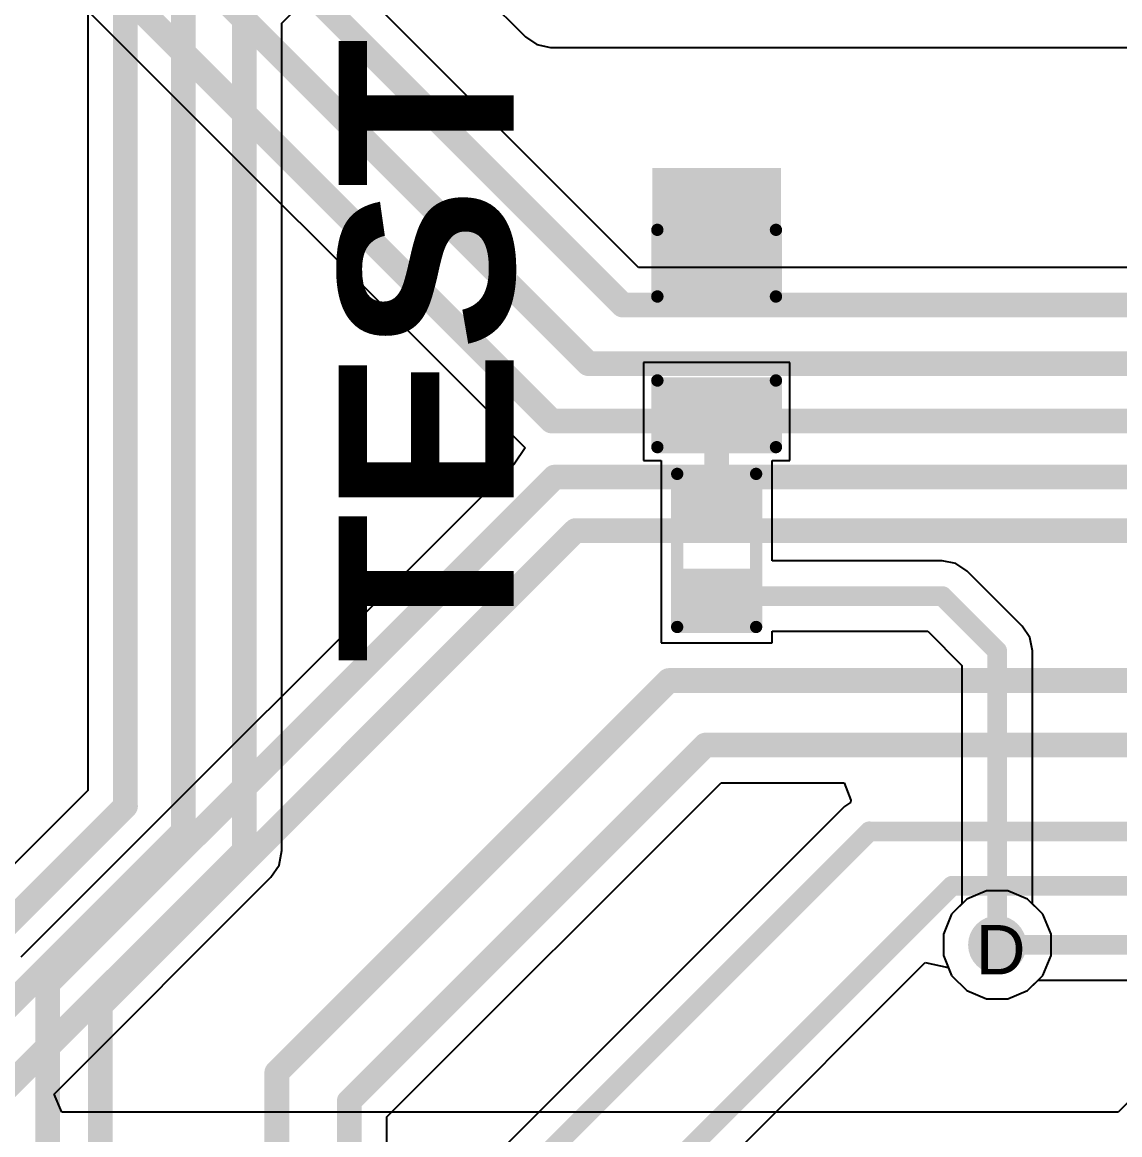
# Model space of a CAD drawing. Header units: inches. Extents: x -11 to 5428, y 0 to 5423.
# Drawn here: x 122.21 to 133.5, y 30.84 to 42.28 of the extents above; entities that cross this region are included whole.
import ezdxf

# ---------------------------------------------------------------- set-up
doc = ezdxf.new("R2010")
doc.units = ezdxf.units.IN
for name, color, linetype in [('Bottom Layer', 5, 'Continuous'), ('Drill Drawing', 1, 'Continuous'), ('GND', 16, 'Continuous'), ('PWR', 76, 'Continuous'), ('Top Layer', 1, 'Continuous'), ('Top Overlay', 2, 'Continuous'), ('Top Paste', 8, 'Continuous'), ('Top Solder', 216, 'Continuous'), ('Via Holes', 16, 'Continuous')]:
    doc.layers.add(name, color=color, linetype=linetype)
doc.styles.add('Arial', font='', dxfattribs={"height": 0.2})
doc.styles.add('Arial_Bold', font='', dxfattribs={"height": 0.2})
doc.styles.get('Arial').set_extended_font_data('Arial')
doc.styles.get('Arial_Bold').set_extended_font_data('Arial', bold=True)

# ---------------------------------------------------------------- blocks, each defined once
blk = doc.blocks.new('LED_0603_416')
at = {"layer": 'Top Layer'}
for points in [[(-1, 0.5), (-0.5, 0.5), (-0.5, -0.5), (-1, -0.5)], [(0.5, 0.5), (1, 0.5), (1, -0.5), (0.5, -0.5)]]:
    blk.add_hatch(color=1, dxfattribs=at).paths.add_polyline_path(points)
at = {"layer": 'Top Overlay'}
blk.add_hatch(color=2, dxfattribs=at).paths.add_polyline_path([(1.118, -0.661), (1.753, -0.661), (1.753, 0.66), (1.118, 0.66)])
at = {"layer": 'Top Paste'}
for points in [[(-1, 0.5), (-0.5, 0.5), (-0.5, -0.5), (-1, -0.5)], [(0.5, 0.5), (1, 0.5), (1, -0.5), (0.5, -0.5)]]:
    blk.add_hatch(color=8, dxfattribs=at).paths.add_polyline_path(points)
at = {"layer": 'Top Solder'}
for points in [[(-1.102, 0.602), (-0.398, 0.602), (-0.398, -0.602), (-1.102, -0.602)], [(0.398, 0.602), (1.102, 0.602), (1.102, -0.602), (0.398, -0.602)]]:
    blk.add_hatch(color=216, dxfattribs=at).paths.add_polyline_path(points)
at = {"layer": 'Top Overlay'}
for points in [[(-1.118, 0.61, 0.127, 0.127, 0), (-1.118, -0.61, 0.127, 0.127, 0)], [(-1.118, 0.61, 0.127, 0.127, 0), (-0.432, 0.61, 0.127, 0.127, 0)], [(0.432, 0.61, 0.127, 0.127, 0), (1.118, 0.61, 0.127, 0.127, 0)], [(1.118, 0.61, 0.127, 0.127, 0), (1.118, -0.61, 0.127, 0.127, 0)], [(-1.118, -0.61, 0.127, 0.127, 0), (-0.432, -0.61, 0.127, 0.127, 0)], [(0.432, -0.61, 0.127, 0.127, 0), (1.118, -0.61, 0.127, 0.127, 0)]]:
    blk.add_lwpolyline(points, format="xyseb", dxfattribs=at)
for points in [[(-1.149, 0.61, 0.0635, 0.0635, 1), (-1.086, 0.61, 0.0635, 0.0635, 1)], [(-1.149, 0.61, 0.0635, 0.0635, 1), (-1.086, 0.61, 0.0635, 0.0635, 1)], [(-0.464, 0.61, 0.0635, 0.0635, 1), (-0.4, 0.61, 0.0635, 0.0635, 1)], [(0.4, 0.61, 0.0635, 0.0635, 1), (0.464, 0.61, 0.0635, 0.0635, 1)], [(1.086, 0.61, 0.0635, 0.0635, 1), (1.149, 0.61, 0.0635, 0.0635, 1)], [(1.086, 0.61, 0.0635, 0.0635, 1), (1.149, 0.61, 0.0635, 0.0635, 1)], [(-1.149, -0.61, 0.0635, 0.0635, 1), (-1.086, -0.61, 0.0635, 0.0635, 1)], [(-1.149, -0.61, 0.0635, 0.0635, 1), (-1.086, -0.61, 0.0635, 0.0635, 1)], [(-0.464, -0.61, 0.0635, 0.0635, 1), (-0.4, -0.61, 0.0635, 0.0635, 1)], [(0.4, -0.61, 0.0635, 0.0635, 1), (0.464, -0.61, 0.0635, 0.0635, 1)], [(1.086, -0.61, 0.0635, 0.0635, 1), (1.149, -0.61, 0.0635, 0.0635, 1)], [(1.086, -0.61, 0.0635, 0.0635, 1), (1.149, -0.61, 0.0635, 0.0635, 1)]]:
    blk.add_lwpolyline(points, format="xyseb", close=True, dxfattribs=at)
blk = doc.blocks.new('R___0402_462')
at = {"layer": 'Top Layer'}
for points in [[(-0.698, -0.317), (-0.698, 0.318), (-0.241, 0.318), (-0.241, -0.317)], [(0.241, -0.317), (0.241, 0.318), (0.699, 0.318), (0.699, -0.317)]]:
    blk.add_hatch(color=1, dxfattribs=at).paths.add_polyline_path(points)
at = {"layer": 'Top Paste'}
for points in [[(-0.698, -0.317), (-0.698, 0.318), (-0.241, 0.318), (-0.241, -0.317)], [(0.241, -0.317), (0.241, 0.318), (0.699, 0.318), (0.699, -0.317)]]:
    blk.add_hatch(color=8, dxfattribs=at).paths.add_polyline_path(points)
at = {"layer": 'Top Solder'}
for points in [[(-0.753, -0.372), (-0.753, 0.373), (-0.186, 0.373), (-0.186, -0.372)], [(0.186, -0.372), (0.186, 0.373), (0.754, 0.373), (0.754, -0.372)]]:
    blk.add_hatch(color=216, dxfattribs=at).paths.add_polyline_path(points)
at = {"layer": 'Top Overlay'}
for points in [[(-0.787, 0.406, 0.127, 0.127, 0), (0.787, 0.406, 0.127, 0.127, 0)], [(-0.787, 0.406, 0.127, 0.127, 0), (-0.787, -0.406, 0.127, 0.127, 0)], [(0.787, 0.406, 0.127, 0.127, 0), (0.787, -0.406, 0.127, 0.127, 0)], [(-0.787, -0.406, 0.127, 0.127, 0), (0.787, -0.406, 0.127, 0.127, 0)], [(-0.813, -0.432, 0.00323, 0.00323, 0), (0.813, -0.432, 0.00323, 0.00323, 0)]]:
    blk.add_lwpolyline(points, format="xyseb", dxfattribs=at)
for points in [[(-0.819, 0.406, 0.0635, 0.0635, 1), (-0.756, 0.406, 0.0635, 0.0635, 1)], [(-0.819, 0.406, 0.0635, 0.0635, 1), (-0.756, 0.406, 0.0635, 0.0635, 1)], [(0.756, 0.406, 0.0635, 0.0635, 1), (0.819, 0.406, 0.0635, 0.0635, 1)], [(0.756, 0.406, 0.0635, 0.0635, 1), (0.819, 0.406, 0.0635, 0.0635, 1)], [(-0.819, -0.406, 0.0635, 0.0635, 1), (-0.756, -0.406, 0.0635, 0.0635, 1)], [(-0.819, -0.406, 0.0635, 0.0635, 1), (-0.756, -0.406, 0.0635, 0.0635, 1)], [(0.756, -0.406, 0.0635, 0.0635, 1), (0.819, -0.406, 0.0635, 0.0635, 1)], [(0.756, -0.406, 0.0635, 0.0635, 1), (0.819, -0.406, 0.0635, 0.0635, 1)], [(-0.814, -0.432, 0.00161, 0.00161, 1), (-0.812, -0.432, 0.00161, 0.00161, 1)], [(0.812, -0.432, 0.00161, 0.00161, 1), (0.814, -0.432, 0.00161, 0.00161, 1)]]:
    blk.add_lwpolyline(points, format="xyseb", close=True, dxfattribs=at)

msp = doc.modelspace()

# ---------------------------------------------------------------- hatches: boundary and pattern name
at = {"layer": 'Bottom Layer'}
h = msp.add_hatch(color=5, dxfattribs=at)
edge = h.paths.add_edge_path()
edge.add_arc((132.235, 32.789), 0.3, 0, 360)
at = {"layer": 'GND'}
h = msp.add_hatch(color=16, dxfattribs=at)
edge = h.paths.add_edge_path()
edge.add_arc((132.235, 32.789), 0.3, 0, 360)
at = {"layer": 'PWR'}
h = msp.add_hatch(color=76, dxfattribs=at)
edge = h.paths.add_edge_path()
edge.add_arc((132.235, 32.789), 0.3, 0, 360)
at = {"layer": 'Top Layer'}
h = msp.add_hatch(color=1, dxfattribs=at)
edge = h.paths.add_edge_path()
edge.add_arc((132.235, 32.789), 0.3, 0, 360)
at = {"layer": 'Via Holes'}
h = msp.add_hatch(color=7, dxfattribs=at)
edge = h.paths.add_edge_path()
edge.add_arc((132.235, 32.789), 0.15, 0, 360)

# ---------------------------------------------------------------- linework, layer by layer
at = {"layer": 'Bottom Layer'}
for p, q in [((122.171, 47.339), (127.382, 42.128)), ((128.544, 39.758), (121.991, 46.311)), ((121.041, 44.239), (127.378, 37.902)), ((127.382, 42.128), (127.382, 42.128)), ((127.382, 42.128), (127.5, 42.049)), ((127.5, 42.049), (127.639, 42.021)), ((127.639, 42.021), (127.639, 42.021)), ((127.639, 42.021), (159.789, 42.021)), ((152.615, 39.758), (128.544, 39.758)), ((127.378, 37.902), (127.265, 37.734)), ((127.265, 37.734), (122.193, 32.662)), ((125.958, 31.019), (129.395, 34.456)), ((129.395, 34.456), (130.662, 34.456)), ((130.662, 34.456), (130.728, 34.278)), ((130.724, 34.253), (130.664, 34.213)), ((130.728, 34.278), (130.724, 34.253)), ((130.664, 34.213), (126.667, 30.216)), ((130.664, 34.213), (130.664, 34.213)), ((128.175, 29.288), (131.493, 32.606)), ((131.493, 32.606), (131.731, 32.557)), ((131.731, 32.557), (131.765, 32.475)), ((131.765, 32.475), (131.921, 32.32)), ((132.548, 32.32), (132.655, 32.427)), ((132.655, 32.427), (135.471, 32.427)), ((131.921, 32.32), (132.124, 32.235)), ((132.345, 32.235), (132.548, 32.32)), ((132.124, 32.235), (132.345, 32.235)), ((125.958, 15.616), (125.958, 31.019))]:
    msp.add_line(p, q, dxfattribs=at)
for points in [[(121.716, 46.037, 0.254, 0.254, 0), (128.383, 39.37, 0.254, 0.254, 0)], [(121.483, 45.314, 0.254, 0.254, 0), (128.03, 38.767, 0.254, 0.254, 0)], [(121.201, 44.628, 0.254, 0.254, 0), (127.652, 38.177, 0.254, 0.254, 0)], [(128.383, 39.37, 0.254, 0.254, 0), (152.615, 39.37, 0.254, 0.254, 0)], [(128.03, 38.767, 0.254, 0.254, 0), (152.196, 38.767, 0.254, 0.254, 0)], [(127.652, 38.177, 0.254, 0.254, 0), (151.763, 38.177, 0.254, 0.254, 0)], [(122.467, 32.387, 0.254, 0.254, 0), (127.681, 37.6, 0.254, 0.254, 0)], [(127.681, 37.6, 0.254, 0.254, 0), (151.318, 37.6, 0.254, 0.254, 0)], [(123.01, 32.162, 0.254, 0.254, 0), (127.897, 37.05, 0.254, 0.254, 0)], [(127.897, 37.05, 0.254, 0.254, 0), (150.846, 37.05, 0.254, 0.254, 0)], [(124.825, 31.476, 0.254, 0.254, 0), (128.857, 35.508, 0.254, 0.254, 0)], [(128.857, 35.508, 0.254, 0.254, 0), (140.628, 35.508, 0.254, 0.254, 0)], [(125.57, 31.18, 0.254, 0.254, 0), (129.234, 34.844, 0.254, 0.254, 0)], [(129.234, 34.844, 0.254, 0.254, 0), (140.987, 34.844, 0.254, 0.254, 0)], [(126.924, 29.96, 0.203, 0.203, 0), (130.92, 33.956, 0.203, 0.203, 0)], [(130.92, 33.956, 0.203, 0.203, 0), (150.432, 33.956, 0.203, 0.203, 0)], [(127.813, 29.439, 0.203, 0.203, 0), (131.772, 33.397, 0.203, 0.203, 0)], [(131.772, 33.397, 0.203, 0.203, 0), (150.087, 33.397, 0.203, 0.203, 0)], [(132.235, 32.789, 0.203, 0.203, 0), (143.695, 32.789, 0.203, 0.203, 0)], [(122.467, 18.163, 0.254, 0.254, 0), (122.467, 32.387, 0.254, 0.254, 0)], [(123.01, 17.939, 0.254, 0.254, 0), (123.01, 32.162, 0.254, 0.254, 0)], [(124.825, 15.896, 0.254, 0.254, 0), (124.825, 31.476, 0.254, 0.254, 0)], [(125.57, 15.616, 0.254, 0.254, 0), (125.57, 31.18, 0.254, 0.254, 0)]]:
    msp.add_lwpolyline(points, format="xyseb", dxfattribs=at)
for points in [[(128.319, 39.37, 0.127, 0.127, 1), (128.446, 39.37, 0.127, 0.127, 1)], [(128.319, 39.37, 0.127, 0.127, 1), (128.446, 39.37, 0.127, 0.127, 1)], [(127.966, 38.767, 0.127, 0.127, 1), (128.093, 38.767, 0.127, 0.127, 1)], [(127.966, 38.767, 0.127, 0.127, 1), (128.093, 38.767, 0.127, 0.127, 1)], [(127.589, 38.177, 0.127, 0.127, 1), (127.716, 38.177, 0.127, 0.127, 1)], [(127.589, 38.177, 0.127, 0.127, 1), (127.716, 38.177, 0.127, 0.127, 1)], [(127.617, 37.6, 0.127, 0.127, 1), (127.744, 37.6, 0.127, 0.127, 1)], [(127.617, 37.6, 0.127, 0.127, 1), (127.744, 37.6, 0.127, 0.127, 1)], [(127.834, 37.05, 0.127, 0.127, 1), (127.961, 37.05, 0.127, 0.127, 1)], [(127.834, 37.05, 0.127, 0.127, 1), (127.961, 37.05, 0.127, 0.127, 1)], [(128.793, 35.508, 0.127, 0.127, 1), (128.92, 35.508, 0.127, 0.127, 1)], [(128.793, 35.508, 0.127, 0.127, 1), (128.92, 35.508, 0.127, 0.127, 1)], [(129.171, 34.844, 0.127, 0.127, 1), (129.298, 34.844, 0.127, 0.127, 1)], [(129.171, 34.844, 0.127, 0.127, 1), (129.298, 34.844, 0.127, 0.127, 1)], [(130.869, 33.956, 0.102, 0.102, 1), (130.971, 33.956, 0.102, 0.102, 1)], [(130.869, 33.956, 0.102, 0.102, 1), (130.971, 33.956, 0.102, 0.102, 1)], [(131.721, 33.397, 0.102, 0.102, 1), (131.822, 33.397, 0.102, 0.102, 1)], [(131.721, 33.397, 0.102, 0.102, 1), (131.822, 33.397, 0.102, 0.102, 1)], [(132.184, 32.789, 0.102, 0.102, 1), (132.285, 32.789, 0.102, 0.102, 1)], [(122.404, 32.387, 0.127, 0.127, 1), (122.531, 32.387, 0.127, 0.127, 1)], [(122.404, 32.387, 0.127, 0.127, 1), (122.531, 32.387, 0.127, 0.127, 1)], [(122.946, 32.162, 0.127, 0.127, 1), (123.073, 32.162, 0.127, 0.127, 1)], [(122.946, 32.162, 0.127, 0.127, 1), (123.073, 32.162, 0.127, 0.127, 1)], [(124.761, 31.476, 0.127, 0.127, 1), (124.888, 31.476, 0.127, 0.127, 1)], [(124.761, 31.476, 0.127, 0.127, 1), (124.888, 31.476, 0.127, 0.127, 1)], [(125.506, 31.18, 0.127, 0.127, 1), (125.633, 31.18, 0.127, 0.127, 1)], [(125.506, 31.18, 0.127, 0.127, 1), (125.633, 31.18, 0.127, 0.127, 1)]]:
    msp.add_lwpolyline(points, format="xyseb", close=True, dxfattribs=at)
at = {"layer": 'GND'}
for p, q in [((132.124, 33.343), (131.921, 33.259)), ((132.345, 33.343), (132.124, 33.343)), ((132.548, 33.259), (132.345, 33.343)), ((131.921, 33.259), (131.765, 33.103)), ((132.704, 33.103), (132.548, 33.259)), ((131.765, 33.103), (131.681, 32.899)), ((132.789, 32.899), (132.704, 33.103)), ((131.681, 32.899), (131.681, 32.679)), ((132.789, 32.679), (132.789, 32.899)), ((131.681, 32.679), (131.765, 32.475)), ((132.704, 32.475), (132.789, 32.679)), ((131.765, 32.475), (131.921, 32.32)), ((132.548, 32.32), (132.704, 32.475)), ((131.921, 32.32), (132.124, 32.235)), ((132.345, 32.235), (132.548, 32.32)), ((132.124, 32.235), (132.345, 32.235))]:
    msp.add_line(p, q, dxfattribs=at)
at = {"layer": 'PWR'}
for p, q in [((132.124, 33.343), (131.921, 33.259)), ((132.345, 33.343), (132.124, 33.343)), ((132.548, 33.259), (132.345, 33.343)), ((131.921, 33.259), (131.765, 33.103)), ((132.704, 33.103), (132.548, 33.259)), ((131.765, 33.103), (131.681, 32.899)), ((132.789, 32.899), (132.704, 33.103)), ((131.681, 32.899), (131.681, 32.679)), ((132.789, 32.679), (132.789, 32.899)), ((131.681, 32.679), (131.765, 32.475)), ((132.704, 32.475), (132.789, 32.679)), ((131.765, 32.475), (131.921, 32.32)), ((132.548, 32.32), (132.704, 32.475)), ((131.921, 32.32), (132.124, 32.235)), ((132.345, 32.235), (132.548, 32.32)), ((132.124, 32.235), (132.345, 32.235))]:
    msp.add_line(p, q, dxfattribs=at)
at = {"layer": 'Top Layer'}
for p, q in [((124.878, 42.269), (125.686, 43.077)), ((122.88, 42.941), (122.88, 34.377)), ((124.878, 33.759), (124.878, 42.269)), ((130.103, 38.78), (128.595, 38.78)), ((128.595, 38.78), (128.595, 37.772)), ((130.103, 37.772), (130.103, 38.78)), ((128.595, 37.772), (128.778, 37.772)), ((128.778, 37.772), (128.778, 36.834)), ((129.921, 36.739), (129.921, 37.772)), ((129.921, 37.772), (130.103, 37.772)), ((128.778, 36.834), (128.778, 35.894)), ((131.67, 36.739), (129.921, 36.739)), ((131.809, 36.711), (131.67, 36.739)), ((131.67, 36.739), (131.67, 36.739)), ((131.926, 36.633), (131.809, 36.711)), ((132.491, 36.068), (131.926, 36.633)), ((132.57, 35.951), (132.491, 36.068)), ((132.491, 36.068), (132.491, 36.068)), ((129.921, 35.894), (129.921, 36.014)), ((129.921, 36.014), (131.52, 36.014)), ((131.52, 36.014), (131.872, 35.662)), ((132.597, 35.812), (132.57, 35.951)), ((128.778, 35.894), (129.921, 35.894)), ((132.597, 33.21), (132.597, 35.812)), ((132.597, 35.812), (132.597, 35.812)), ((131.872, 35.662), (131.872, 33.21)), ((122.88, 34.377), (121.341, 32.838)), ((124.849, 33.61), (124.878, 33.759)), ((124.764, 33.484), (124.849, 33.61)), ((122.534, 31.254), (124.764, 33.484)), ((131.872, 33.21), (131.765, 33.103)), ((132.704, 33.103), (132.597, 33.21)), ((131.765, 33.103), (131.681, 32.899)), ((132.789, 32.899), (132.704, 33.103)), ((131.681, 32.899), (131.681, 32.679)), ((132.789, 32.679), (132.789, 32.899)), ((131.681, 32.679), (131.765, 32.475)), ((132.704, 32.475), (132.789, 32.679)), ((135.129, 32.717), (133.478, 31.066)), ((131.765, 32.475), (131.921, 32.32)), ((132.548, 32.32), (132.704, 32.475)), ((131.921, 32.32), (132.124, 32.235)), ((132.345, 32.235), (132.548, 32.32)), ((132.124, 32.235), (132.345, 32.235)), ((122.612, 31.066), (122.534, 31.254)), ((133.478, 31.066), (122.612, 31.066))]:
    msp.add_line(p, q, dxfattribs=at)
for points in [[(123.268, 34.216, 0.254, 0.254, 0), (123.268, 42.941, 0.254, 0.254, 0)], [(123.864, 33.957, 0.254, 0.254, 0), (123.864, 42.718, 0.254, 0.254, 0)], [(124.49, 33.759, 0.254, 0.254, 0), (124.49, 42.43, 0.254, 0.254, 0)], [(129.349, 37.316, 0.254, 0.254, 0), (129.349, 38.276, 0.254, 0.254, 0)], [(129.349, 36.376, 0.203, 0.203, 0), (131.67, 36.376, 0.203, 0.203, 0)], [(131.67, 36.376, 0.203, 0.203, 0), (132.235, 35.812, 0.203, 0.203, 0)], [(132.235, 32.789, 0.203, 0.203, 0), (132.235, 35.812, 0.203, 0.203, 0)], [(121.502, 32.45, 0.254, 0.254, 0), (123.268, 34.216, 0.254, 0.254, 0)], [(121.753, 31.845, 0.254, 0.254, 0), (123.864, 33.957, 0.254, 0.254, 0)], [(121.994, 31.263, 0.254, 0.254, 0), (124.49, 33.759, 0.254, 0.254, 0)]]:
    msp.add_lwpolyline(points, format="xyseb", dxfattribs=at)
for points in [[(129.286, 38.276, 0.127, 0.127, 1), (129.413, 38.276, 0.127, 0.127, 1)], [(129.286, 37.316, 0.127, 0.127, 1), (129.413, 37.316, 0.127, 0.127, 1)], [(129.299, 36.376, 0.102, 0.102, 1), (129.4, 36.376, 0.102, 0.102, 1)], [(131.619, 36.376, 0.102, 0.102, 1), (131.721, 36.376, 0.102, 0.102, 1)], [(131.619, 36.376, 0.102, 0.102, 1), (131.721, 36.376, 0.102, 0.102, 1)], [(132.184, 35.812, 0.102, 0.102, 1), (132.285, 35.812, 0.102, 0.102, 1)], [(132.184, 35.812, 0.102, 0.102, 1), (132.285, 35.812, 0.102, 0.102, 1)], [(123.205, 34.216, 0.127, 0.127, 1), (123.332, 34.216, 0.127, 0.127, 1)], [(123.205, 34.216, 0.127, 0.127, 1), (123.332, 34.216, 0.127, 0.127, 1)], [(123.801, 33.957, 0.127, 0.127, 1), (123.928, 33.957, 0.127, 0.127, 1)], [(123.801, 33.957, 0.127, 0.127, 1), (123.928, 33.957, 0.127, 0.127, 1)], [(124.426, 33.759, 0.127, 0.127, 1), (124.553, 33.759, 0.127, 0.127, 1)], [(124.426, 33.759, 0.127, 0.127, 1), (124.553, 33.759, 0.127, 0.127, 1)], [(132.184, 32.789, 0.102, 0.102, 1), (132.285, 32.789, 0.102, 0.102, 1)]]:
    msp.add_lwpolyline(points, format="xyseb", close=True, dxfattribs=at)

# ---------------------------------------------------------------- block references
at = {"rotation": 90}
for name, p in [('LED_0603_416', (129.349, 39.026)), ('R___0402_462', (129.349, 36.846))]:
    msp.add_blockref(name, p, dxfattribs=at)

# ---------------------------------------------------------------- texts
at = {"layer": 'Drill Drawing', "style": 'Arial'}
msp.add_text('D', height=0.508, dxfattribs=at).set_placement((132.014, 32.485))
at = {"layer": 'Top Overlay', "style": 'Arial_Bold'}
msp.add_text('TEST', height=1.8, rotation=90, dxfattribs=at).set_placement((127.262, 35.687))

doc.saveas('drawing.dxf')
